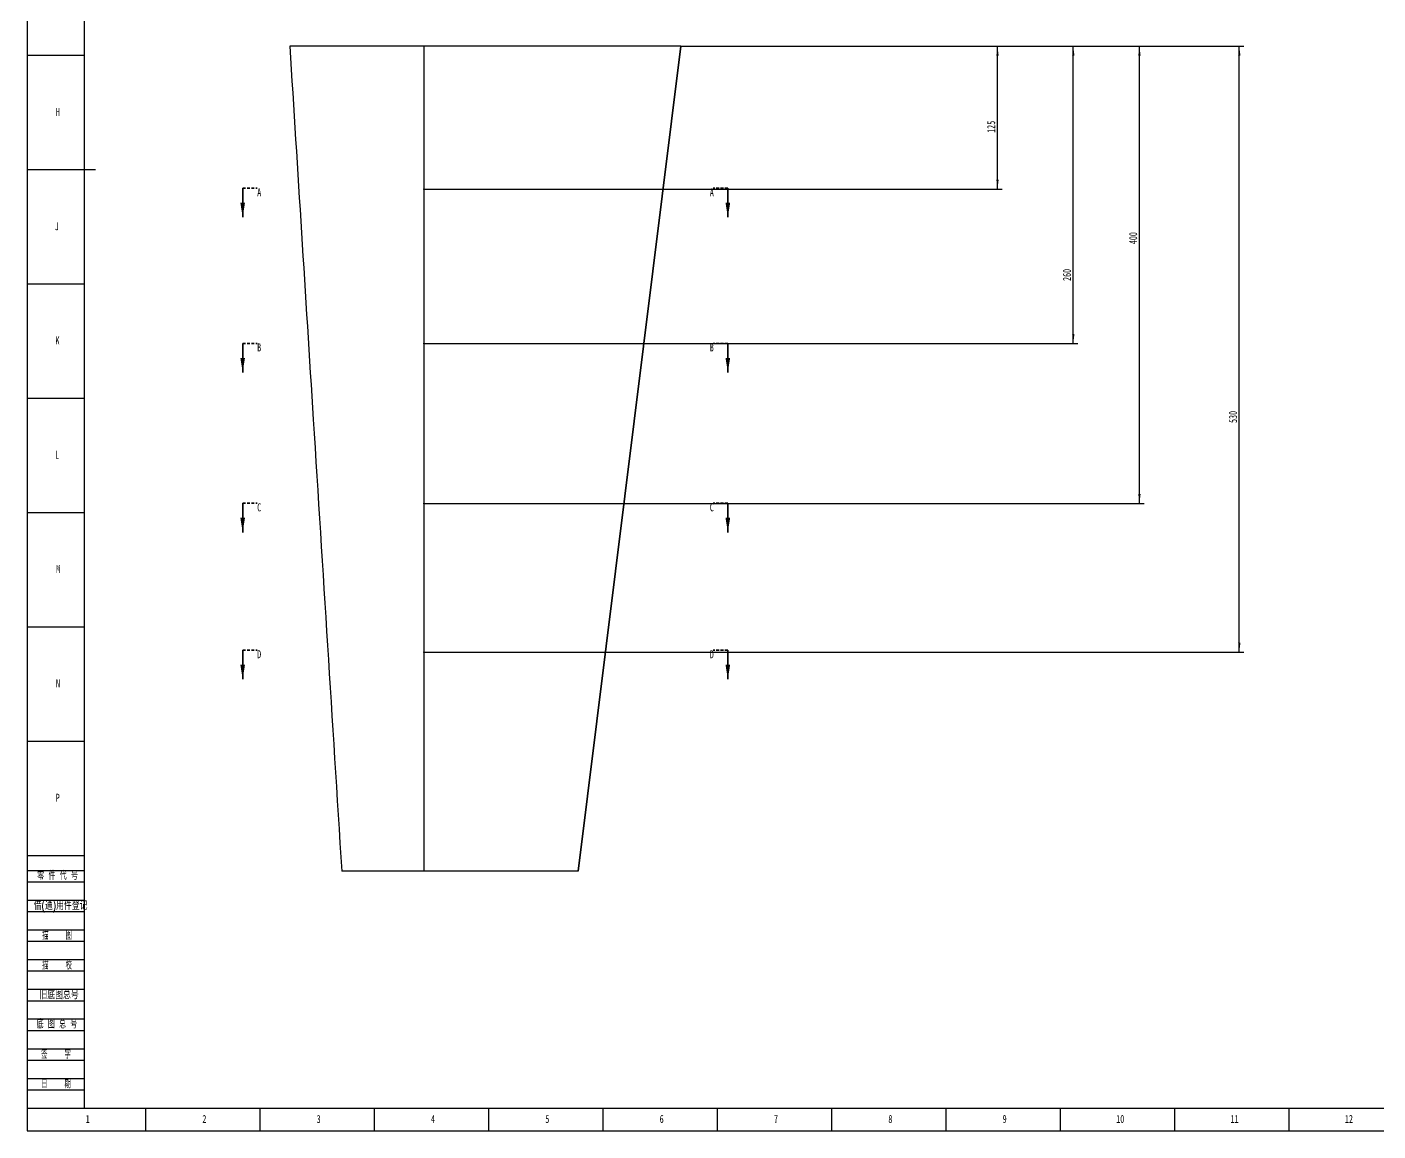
# Model space of a CAD drawing. Header units: millimetres. Extents: x 0 to 1189, y 0 to 841.
# Drawn here: x 0 to 591, y 0 to 483 of the extents above; entities that cross this region are included whole.
import ezdxf

# ---------------------------------------------------------------- set-up
doc = ezdxf.new("R2010")
doc.units = ezdxf.units.MM
doc.header["$PDSIZE"] = -1
doc.linetypes.add('HIDDEN', pattern=[1.905, 1.27, -0.635])
for name, color, linetype in [('10', 7, 'Continuous'), ('5', 7, 'Continuous'), ('9', 7, 'Continuous')]:
    doc.layers.add(name, color=color, linetype=linetype)
doc.styles.add('SLDTEXTSTYLE0', font='TXT', dxfattribs={"width": 0.7, "bigfont": 'bigfont'})
doc.styles.add('SLDTEXTSTYLE2', font='TXT', dxfattribs={"width": 0.614286, "bigfont": 'bigfont'})
doc.styles.add('SLDTEXTSTYLE4', font='TXT', dxfattribs={"width": 0.566667, "bigfont": 'bigfont'})
doc.styles.add('SLDTEXTSTYLE5', font='TXT', dxfattribs={"width": 0.7})
doc.dimstyles.new('SLDDIMSTYLE0', dxfattribs={"dimtxt": 3.5, "dimasz": 4.08, "dimexe": 0, "dimexo": 0.0625, "dimgap": 0.875, "dimtad": 2, "dimlfac": 2, "dimrnd": 1e-09, "dimzin": 12, "dimdsep": 46, "dimtxsty": 'SLDTEXTSTYLE5', "dimsah": 1, "dimcen": 0.09, "dimadec": 0, "dimazin": 3, "dimtfac": 1, "dimtofl": 0, "dimtmove": 0, "dimatfit": 3, "dimfxl": 1, "dimfrac": 2, "dimtolj": 1, "dimtzin": 12, "dimarcsym": 0})

# ---------------------------------------------------------------- blocks, each defined once
blk = doc.blocks.new('_D')
at = {"layer": '10', "transparency": 16777216}
for p, q in [((285.89, 474.47), (426.4, 474.47)), ((424.4, 411.97), (424.4, 474.47)), ((173.49, 411.97), (426.4, 411.97))]:
    blk.add_line(p, q, dxfattribs=at)
for points in [[(424.4, 474.47), (423.9, 470.39), (424.91, 470.39)], [(424.4, 411.97), (424.91, 416.05), (423.9, 416.05)]]:
    blk.add_solid(points, dxfattribs=at)
at = {"layer": '10', "transparency": 16777216, "insert": (419.89, 436.59), "char_height": 3.5, "attachment_point": 1, "rotation": 90, "style": 'SLDTEXTSTYLE5'}
blk.add_mtext('125', dxfattribs=at)
blk = doc.blocks.new('_D_1')
at = {"layer": '10', "transparency": 16777216}
for p, q in [((285.89, 474.47), (459.55, 474.47)), ((457.55, 344.47), (457.55, 474.47)), ((173.49, 344.47), (459.55, 344.47))]:
    blk.add_line(p, q, dxfattribs=at)
for points in [[(457.55, 474.47), (457.04, 470.39), (458.05, 470.39)], [(457.55, 344.47), (458.05, 348.55), (457.04, 348.55)]]:
    blk.add_solid(points, dxfattribs=at)
at = {"layer": '10', "transparency": 16777216, "insert": (453.03, 371.81), "char_height": 3.5, "attachment_point": 1, "rotation": 90, "style": 'SLDTEXTSTYLE5'}
blk.add_mtext('260', dxfattribs=at)
blk = doc.blocks.new('_D_2')
at = {"layer": '10', "transparency": 16777216}
for p, q in [((285.89, 474.47), (488.48, 474.47)), ((486.48, 274.47), (486.48, 474.47)), ((173.49, 274.47), (488.48, 274.47))]:
    blk.add_line(p, q, dxfattribs=at)
for points in [[(486.48, 474.47), (485.97, 470.39), (486.99, 470.39)], [(486.48, 274.47), (486.99, 278.55), (485.97, 278.55)]]:
    blk.add_solid(points, dxfattribs=at)
at = {"layer": '10', "transparency": 16777216, "insert": (481.97, 387.92), "char_height": 3.5, "attachment_point": 1, "rotation": 90, "style": 'SLDTEXTSTYLE5'}
blk.add_mtext('400', dxfattribs=at)
blk = doc.blocks.new('_D_3')
at = {"layer": '10', "transparency": 16777216}
for p, q in [((285.89, 474.47), (532.14, 474.47)), ((530.14, 209.47), (530.14, 474.47)), ((173.49, 209.47), (532.14, 209.47))]:
    blk.add_line(p, q, dxfattribs=at)
for points in [[(530.14, 474.47), (529.64, 470.39), (530.65, 470.39)], [(530.14, 209.47), (530.65, 213.55), (529.64, 213.55)]]:
    blk.add_solid(points, dxfattribs=at)
at = {"layer": '10', "transparency": 16777216, "insert": (525.63, 309.7), "char_height": 3.5, "attachment_point": 1, "rotation": 90, "style": 'SLDTEXTSTYLE5'}
blk.add_mtext('530', dxfattribs=at)

msp = doc.modelspace()

# ---------------------------------------------------------------- linework, layer by layer
at = {"color": 7, "linetype": 'Continuous', "lineweight": 25}
for p, q in [((173.4898, 474.4651), (173.4898, 113.5993)), ((285.8865, 474.4651), (241.0948, 113.5993)), ((241.0967, 113.5993), (285.8865, 474.4651))]:
    msp.add_line(p, q, dxfattribs=at)
at = {"color": 7, "linetype": 'HIDDEN', "lineweight": 35}
for p, q in [((94.3087, 412.3352), (100.6587, 412.3352)), ((306.4786, 412.3352), (300.1286, 412.3352)), ((94.3087, 344.5008), (100.6587, 344.5008)), ((306.4786, 344.5008), (300.1286, 344.5008)), ((94.3087, 274.5418), (100.6587, 274.5418)), ((306.4786, 274.5418), (300.1286, 274.5418)), ((94.3087, 210.2722), (100.6587, 210.2722)), ((306.4786, 210.2722), (300.1286, 210.2722))]:
    msp.add_line(p, q, dxfattribs=at)
at = {"color": 7, "linetype": 'Continuous', "lineweight": 35}
for p, q in [((94.3087, 412.3352), (94.3087, 399.6352)), ((306.4786, 412.3352), (306.4786, 399.6352)), ((94.3087, 344.5008), (94.3087, 331.8008)), ((306.4786, 344.5008), (306.4786, 331.8008)), ((94.3087, 274.5418), (94.3087, 261.8418)), ((306.4786, 274.5418), (306.4786, 261.8418)), ((94.3087, 210.2722), (94.3087, 197.5722)), ((306.4786, 210.2722), (306.4786, 197.5722))]:
    msp.add_line(p, q, dxfattribs=at)
at = {"color": 7, "linetype": 'Continuous', "lineweight": 25}
for points, knots in [([(114.9061, 474.4651), (118.3312, 420.0371), (125.9009, 299.7489), (133.4717, 179.4599), (137.6168, 113.5993)], [0, 0, 0, 0, 0.45248044, 1, 1, 1, 1]), ([(173.4898, 474.4651), (171.043, 474.4651), (166.1496, 474.4651), (158.831, 474.4651), (151.562, 474.4651), (145.2587, 474.4651), (139.912, 474.4651), (135.5011, 474.4651), (131.1696, 474.4651), (126.9612, 474.4651), (123.3396, 474.4651), (120.274, 474.4651), (118.1863, 474.4651), (116.6379, 474.4651), (115.7145, 474.4651), (115.1692, 474.4651), (114.8967, 474.4651), (114.9348, 474.4651), (114.9441, 474.4651)], [0, 0, 0, 0, 0.11442122, 0.22883363, 0.34324331, 0.45764904, 0.5295668, 0.60148237, 0.67339433, 0.74529581, 0.81719114, 0.86825889, 0.91931609, 0.94485473, 0.9703764, 0.98314089, 0.9958987, 1, 1, 1, 1]), ([(285.8865, 474.4651), (285.3185, 474.4651), (284.3271, 474.4651), (282.9231, 474.4651), (281.6769, 474.4651), (280.4341, 474.4651), (279.1881, 474.4651), (277.9398, 474.4651), (276.6896, 474.4651), (275.4391, 474.4651), (273.7709, 474.4651), (271.6885, 474.4651), (269.1926, 474.4651), (266.6988, 474.4651), (264.2071, 474.4651), (261.7156, 474.4651), (259.2242, 474.4651), (256.7361, 474.4651), (254.2516, 474.4651), (251.7692, 474.4651), (249.2829, 474.4651), (246.7916, 474.4651), (244.2925, 474.4651), (241.7845, 474.4651), (239.2839, 474.4651), (236.7908, 474.4651), (234.3055, 474.4651), (231.8107, 474.4651), (229.3063, 474.4651), (226.7929, 474.4651), (224.2706, 474.4651), (221.7535, 474.4651), (219.2429, 474.4651), (216.7399, 474.4651), (214.2311, 474.4651), (211.7172, 474.4651), (209.1981, 474.4651), (206.6745, 474.4651), (204.152, 474.4651), (201.6316, 474.4651), (199.114, 474.4651), (196.5945, 474.4651), (194.0731, 474.4651), (191.5499, 474.4651), (189.0247, 474.4651), (186.4968, 474.4651), (183.9673, 474.4651), (181.4364, 474.4651), (177.9438, 474.4651), (175.2956, 474.4651), (173.4898, 474.4651)], [0, 0, 0, 0, 0.01598777, 0.02760342, 0.03903768, 0.05046865, 0.06190106, 0.07333252, 0.08476444, 0.09619655, 0.10763556, 0.13049922, 0.1533554, 0.17620712, 0.19905446, 0.22190714, 0.24476251, 0.26762472, 0.29037137, 0.31311579, 0.33584914, 0.35858632, 0.38131738, 0.40405505, 0.42679851, 0.44905399, 0.47130481, 0.49355542, 0.5158042, 0.5380558, 0.56030563, 0.58256543, 0.60445808, 0.62634262, 0.64822472, 0.67010638, 0.69199188, 0.71388181, 0.73577561, 0.75753483, 0.77928785, 0.80103746, 0.82278231, 0.84452564, 0.86627906, 0.888033, 0.90982087, 0.93159916, 0.95337978, 1, 1, 1, 1]), ([(173.4898, 113.5993), (172.2826, 113.5993), (169.8677, 113.5993), (166.2639, 113.5993), (162.6732, 113.5993), (159.1069, 113.5993), (155.5949, 113.5993), (152.1458, 113.5993), (148.7774, 113.5993), (145.502, 113.5993), (142.8512, 113.5993), (140.7819, 113.5993), (139.5123, 113.5993), (138.5645, 113.5993), (138.0228, 113.5993), (137.6992, 113.5993), (137.6149, 113.5993), (137.6209, 113.5993), (137.623, 113.5993)], [0, 0, 0, 0, 0.09128273, 0.18259398, 0.27390417, 0.36521349, 0.45652134, 0.54619733, 0.63586744, 0.72552171, 0.81515497, 0.8660985, 0.91703183, 0.94250809, 0.96795444, 0.98067557, 0.9933586, 1, 1, 1, 1]), ([(241.0948, 113.5993), (240.6248, 113.5993), (239.8471, 113.5993), (238.7523, 113.5993), (237.8071, 113.5993), (236.8384, 113.5993), (235.8491, 113.5993), (234.8435, 113.5993), (233.8285, 113.5993), (232.807, 113.5993), (231.7825, 113.5993), (230.7559, 113.5993), (229.7282, 113.5993), (228.7012, 113.5993), (227.6756, 113.5993), (226.653, 113.5993), (225.6357, 113.5993), (224.6214, 113.5993), (223.6093, 113.5993), (222.597, 113.5993), (221.5851, 113.5993), (220.5764, 113.5993), (219.5722, 113.5993), (218.5746, 113.5993), (217.5826, 113.5993), (216.5956, 113.5993), (215.6141, 113.5993), (214.637, 113.5993), (213.662, 113.5993), (212.6901, 113.5993), (211.7177, 113.5993), (210.7455, 113.5993), (209.7724, 113.5993), (208.7981, 113.5993), (207.8219, 113.5993), (206.8439, 113.5993), (205.8644, 113.5993), (204.8828, 113.5993), (203.8998, 113.5993), (202.9139, 113.5993), (201.9261, 113.5993), (200.935, 113.5993), (199.9409, 113.5993), (198.9431, 113.5993), (197.9431, 113.5993), (196.9396, 113.5993), (195.9328, 113.5993), (194.922, 113.5993), (193.9084, 113.5993), (192.8924, 113.5993), (191.8747, 113.5993), (190.8553, 113.5993), (189.8348, 113.5993), (188.8131, 113.5993), (187.7913, 113.5993), (186.7688, 113.5993), (185.746, 113.5993), (184.7231, 113.5993), (183.7, 113.5993), (182.6772, 113.5993), (181.6548, 113.5993), (180.6327, 113.5993), (179.6116, 113.5993), (178.591, 113.5993), (177.5715, 113.5993), (176.5529, 113.5993), (175.1925, 113.5993), (174.1716, 113.5993), (173.4898, 113.5993)], [0, 0, 0, 0, 0.021868, 0.0360125, 0.05048213, 0.065293, 0.08039799, 0.09574546, 0.11124699, 0.12683327, 0.1424609, 0.15814952, 0.17384637, 0.18953605, 0.20522292, 0.22085551, 0.23640457, 0.25188422, 0.26734295, 0.28281152, 0.29828455, 0.31368419, 0.32898995, 0.34418677, 0.35923508, 0.37419973, 0.38905302, 0.40377845, 0.41842961, 0.43302954, 0.44754133, 0.46205173, 0.47652769, 0.49097063, 0.50540957, 0.51985196, 0.53426794, 0.5486778, 0.56309126, 0.57749632, 0.59191172, 0.6063353, 0.62078408, 0.63525871, 0.64975387, 0.66425006, 0.67878984, 0.69337435, 0.70797557, 0.72259726, 0.7372286, 0.75186897, 0.7665119, 0.78115732, 0.7958068, 0.81042998, 0.82506745, 0.83969859, 0.85430628, 0.86892686, 0.88352163, 0.89810069, 0.91269097, 0.92723223, 0.94178341, 0.95631768, 0.97082009, 1, 1, 1, 1])]:
    msp.add_open_spline(points, degree=3, knots=knots, dxfattribs=at)
at = {"color": 7, "linetype": 'Continuous', "lineweight": 35}
for points in [[(94.3087, 399.6352), (95.3247, 405.9852), (93.2927, 405.9852)], [(306.4786, 399.6352), (307.4946, 405.9852), (305.4626, 405.9852)], [(94.3087, 331.8008), (95.3247, 338.1508), (93.2927, 338.1508)], [(306.4786, 331.8008), (307.4946, 338.1508), (305.4626, 338.1508)], [(94.3087, 261.8418), (95.3247, 268.1918), (93.2927, 268.1918)], [(306.4786, 261.8418), (307.4946, 268.1918), (305.4626, 268.1918)], [(94.3087, 197.5722), (95.3247, 203.9222), (93.2927, 203.9222)], [(306.4786, 197.5722), (307.4946, 203.9222), (305.4626, 203.9222)]]:
    msp.add_solid(points, dxfattribs=at)
at = {"layer": '10'}
for p in [(173.4898, 411.9651), (173.4898, 344.4651), (173.4898, 274.4651), (173.4898, 209.4651)]:
    msp.add_point(p, dxfattribs=at)
at = {"layer": '5', "color": 7}
for p, q in [((0, 841), (0, 0)), ((0, 114), (25, 114)), ((0, 109), (25, 109)), ((0, 101), (25, 101)), ((0, 96), (25, 96)), ((0, 88), (25, 88)), ((0, 83), (25, 83)), ((0, 75), (25, 75)), ((0, 70), (25, 70)), ((0, 62), (25, 62)), ((0, 57), (25, 57)), ((0, 49), (25, 49)), ((0, 44), (25, 44)), ((0, 36), (25, 36)), ((0, 31), (25, 31)), ((0, 23), (25, 23)), ((0, 18), (25, 18)), ((0, 0), (1189, 0))]:
    msp.add_line(p, q, dxfattribs=at)
at = {"layer": '5', "color": 7, "lineweight": 25}
for p, q in [((25, 831.0501), (25, 10)), ((0, 10), (1179, 10))]:
    msp.add_line(p, q, dxfattribs=at)
at = {"layer": '5'}
for p, q in [((0, 470.5), (25, 470.5)), ((0, 370.5), (25, 370.5)), ((0, 320.5), (25, 320.5)), ((0, 270.5), (25, 270.5)), ((0, 220.5), (25, 220.5)), ((0, 170.5), (25, 170.5)), ((0, 120.5), (25, 120.5)), ((52, 0), (52, 10)), ((102, 0), (102, 10)), ((152, 0), (152, 10)), ((202, 0), (202, 10)), ((252, 0), (252, 10)), ((302, 0), (302, 10)), ((352, 0), (352, 10)), ((402, 0), (402, 10)), ((452, 0), (452, 10)), ((502, 0), (502, 10)), ((552, 0), (552, 10))]:
    msp.add_line(p, q, dxfattribs=at)
at = {"layer": '5', "lineweight": 25}
msp.add_line((0, 420.5), (30, 420.5), dxfattribs=at)

# ---------------------------------------------------------------- texts
at = {"color": 7, "linetype": 'Continuous', "char_height": 3.5, "attachment_point": 1, "style": 'SLDTEXTSTYLE5'}
for s, insert in [('A', (100.6587, 412.3352)), ('A', (298.6004, 412.3352)), ('B', (100.6587, 344.5008)), ('B', (298.6004, 344.5008)), ('C', (100.6587, 274.5418)), ('C', (298.5965, 274.5418)), ('D', (100.6587, 210.2722)), ('D', (298.6004, 210.2722))]:
    msp.add_mtext(s, dxfattribs=dict(at, insert=insert))
at = {"layer": '10', "char_height": 3.5, "attachment_point": 2, "style": 'SLDTEXTSTYLE5'}
for s, insert in [('H', (13.4297, 447.5095)), ('J', (13.0153, 397.5095)), ('K', (13.3203, 347.5095)), ('L', (13.1806, 297.5095)), ('M', (13.5974, 247.5095)), ('N', (13.5488, 197.5095)), ('P', (13.4443, 147.5095)), ('1', (26.5444, 7.0095)), ('2', (77.5444, 7.0095)), ('3', (127.5444, 7.0095)), ('4', (177.5444, 7.0095)), ('5', (227.5444, 7.0095)), ('6', (277.5469, 7.0095)), ('7', (327.5469, 7.0095)), ('8', (377.5469, 7.0095)), ('9', (427.5469, 7.0095)), ('10', (478.0889, 7.0095)), ('11', (528.0889, 7.0095)), ('12', (578.0889, 7.0095))]:
    msp.add_mtext(s, dxfattribs=dict(at, insert=insert))
at = {"layer": '9', "color": 7, "char_height": 3.5}
for s, insert, attachment_point, style in [('零 件 代 号', (4.4822, 113.3599), 1, 'SLDTEXTSTYLE2'), ('借(通)用件登记', (2.9328, 100.2756), 1, 'SLDTEXTSTYLE0'), ('描    图', (13.1292, 87.176), 2, 'SLDTEXTSTYLE4'), ('描    校', (13.1292, 74.1365), 2, 'SLDTEXTSTYLE4'), ('旧底图总号', (5.4591, 61.2006), 1, 'SLDTEXTSTYLE0'), ('底 图 总 号', (4.2122, 48.4331), 1, 'SLDTEXTSTYLE2'), ('签    字', (12.6912, 35.1926), 2, 'SLDTEXTSTYLE4'), ('日    期', (12.6912, 22.2333), 2, 'SLDTEXTSTYLE4')]:
    msp.add_mtext(s, dxfattribs=dict(at, insert=insert, attachment_point=attachment_point, style=style))

# ---------------------------------------------------------------- dimensions: what is measured, and where the dimension line sits
at = {"layer": '10'}
for base, p1, picture, middle in [((424.4046, 474.4651), (173.4898, 411.9651), '_D', (424.4046, 438.8901)), ((457.5466, 474.4651), (173.4898, 344.4651), '_D_1', (457.5466, 374.1157)), ((486.4801, 474.4651), (173.4898, 274.4651), '_D_2', (486.4801, 390.2264)), ((530.1434, 474.4651), (173.4898, 209.4651), '_D_3', (530.1434, 312.0005))]:
    dim = msp.add_linear_dim(base=base, p1=p1, p2=(285.8865, 474.4651), angle=90, dimstyle='SLDDIMSTYLE0', dxfattribs=at)
    dim.commit()
    dim.dimension.update_dxf_attribs({"geometry": picture, "text_midpoint": middle, "dimtype": 160})

doc.saveas('drawing.dxf')
